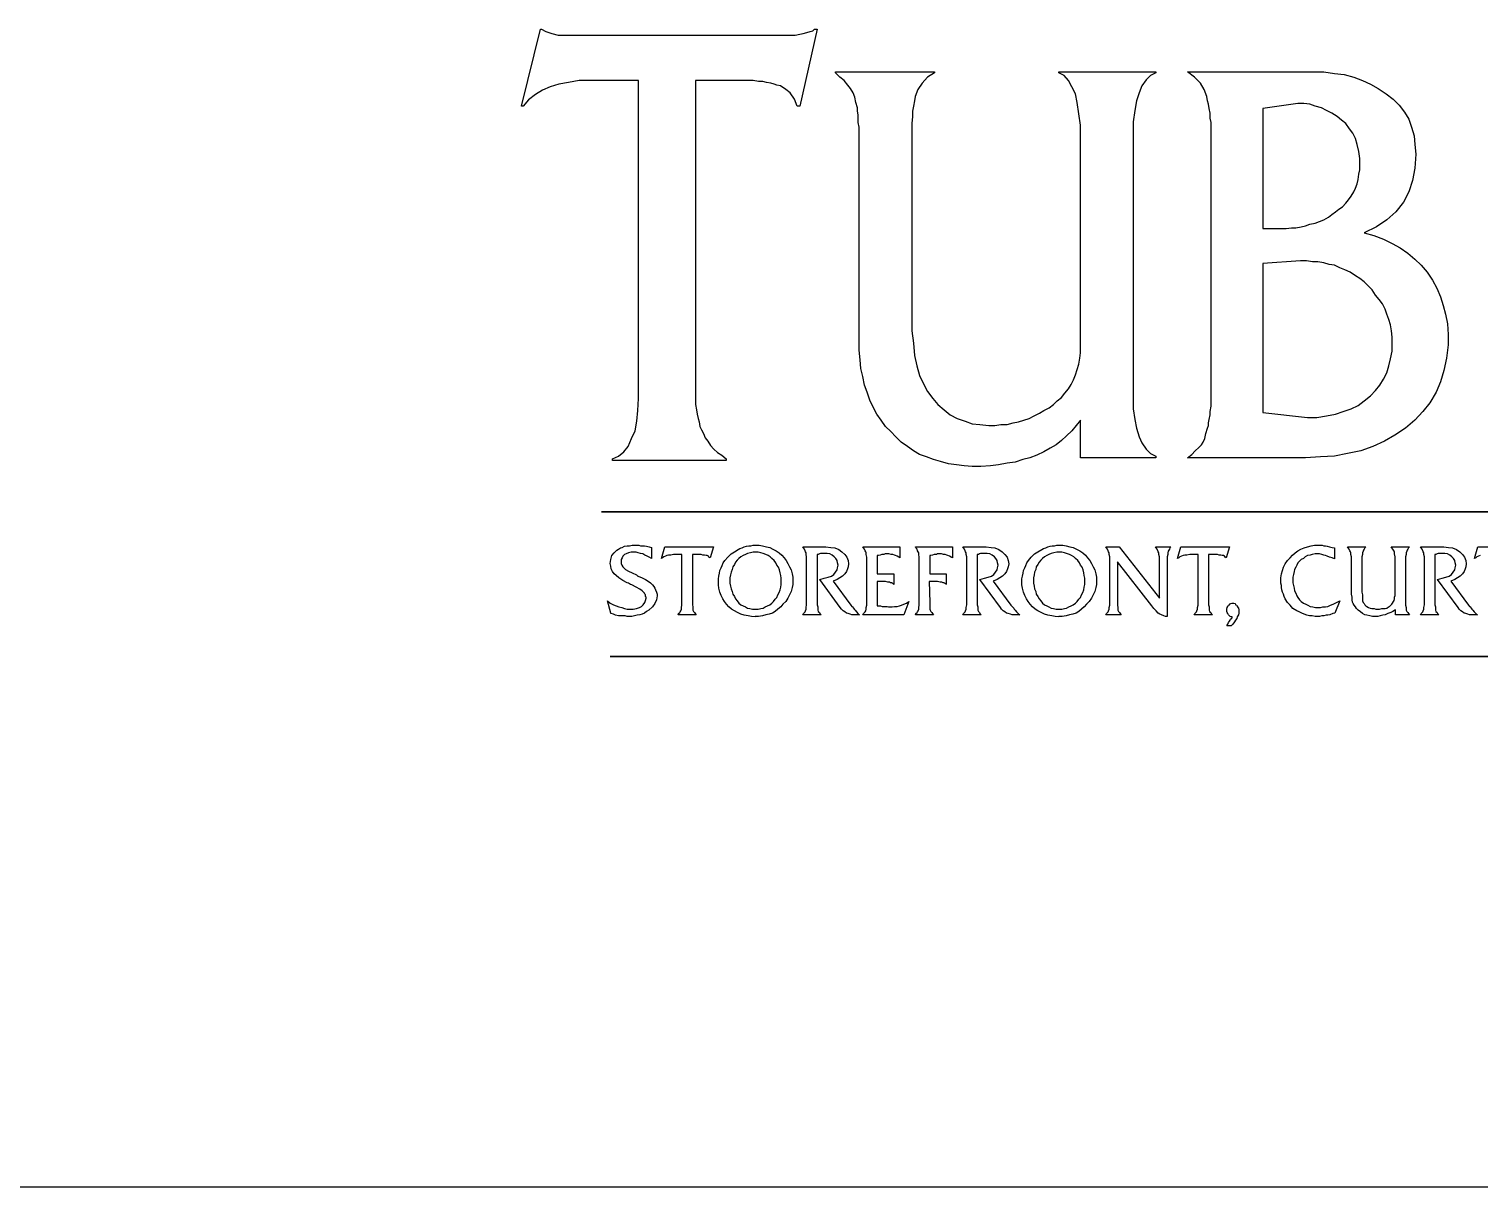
# Model space of a CAD drawing. Header units: inches. Extents: x -1.3 to 32.6, y -0.2 to 43.7.
# Drawn here: x 23.528 to 27.26, y -0.158 to 2.822 of the extents above; entities that cross this region are included whole.
import ezdxf

# ---------------------------------------------------------------- set-up
doc = ezdxf.new("R2010")
doc.units = ezdxf.units.IN
doc.header["$MEASUREMENT"] = 0
doc.layers.add('R-ANNO-TEXT', color=6, linetype='Continuous')
doc.layers.add('R-SWTS-OTLN', color=2, linetype='Continuous')

msp = doc.modelspace()

# ---------------------------------------------------------------- linework, layer by layer
at = {"layer": 'R-ANNO-TEXT'}
for points in [[(25.09686, 1.87185), (25.09686, 2.68956), (24.97296, 2.68956), (24.94368, 2.68956), (24.91665, 2.68505), (24.89187, 2.68055), (24.86934, 2.67379), (24.84907, 2.66478), (24.83105, 2.65352), (24.81303, 2.64), (24.79951, 2.62423), (24.795, 2.62423), (24.84456, 2.82246), (24.84682, 2.82246), (24.85808, 2.81571), (24.87385, 2.8112), (24.88962, 2.80669), (24.91214, 2.80669), (25.4753, 2.80669), (25.48882, 2.80669), (25.50008, 2.80669), (25.51134, 2.80895), (25.52036, 2.8112), (25.52937, 2.81345), (25.53838, 2.81571), (25.54513, 2.81796), (25.54964, 2.82246), (25.5564, 2.82246), (25.51134, 2.62423), (25.50459, 2.62423), (25.49783, 2.64225), (25.48657, 2.65802), (25.4753, 2.66703), (25.46179, 2.67604), (25.45278, 2.67829), (25.44602, 2.68055), (25.43701, 2.6828), (25.42574, 2.68505), (25.41673, 2.6873), (25.40547, 2.6873), (25.39195, 2.68956), (25.38069, 2.68956), (25.24328, 2.68956), (25.24328, 1.88086), (25.24328, 1.86734), (25.24328, 1.85608), (25.24553, 1.84256), (25.24779, 1.8313), (25.25004, 1.82004), (25.25229, 1.81103), (25.25454, 1.79976), (25.25905, 1.79075), (25.26355, 1.78174), (25.26806, 1.77048), (25.27482, 1.76147), (25.28158, 1.75021), (25.29059, 1.74119), (25.2996, 1.73218), (25.31086, 1.72543), (25.32212, 1.71642), (25.32212, 1.71191), (25.02928, 1.71191), (25.02928, 1.71642), (25.04505, 1.72317), (25.05856, 1.73444), (25.06983, 1.74795), (25.07884, 1.76823), (25.08785, 1.7885), (25.09235, 1.81328), (25.09461, 1.84031), (25.09686, 1.87185), (25.09686, 1.87185)], [(25.09686, 1.87185), (25.09686, 2.68956), (24.97296, 2.68956), (24.97296, 2.68956), (24.94368, 2.68956), (24.91665, 2.68505), (24.89187, 2.68055), (24.86934, 2.67379), (24.84907, 2.66478), (24.83105, 2.65352), (24.81303, 2.64), (24.79951, 2.62423), (24.795, 2.62423), (24.84456, 2.82246), (24.84682, 2.82246), (24.84682, 2.82246), (24.85808, 2.81571), (24.87385, 2.8112), (24.88962, 2.80669), (24.91214, 2.80669), (25.4753, 2.80669), (25.4753, 2.80669), (25.48882, 2.80669), (25.50008, 2.80669), (25.51134, 2.80895), (25.52036, 2.8112), (25.52937, 2.81345), (25.53838, 2.81571), (25.54513, 2.81796), (25.54964, 2.82246), (25.5564, 2.82246), (25.51134, 2.62423), (25.50459, 2.62423), (25.50459, 2.62423), (25.49783, 2.64225), (25.48657, 2.65802), (25.4753, 2.66703), (25.46179, 2.67604), (25.46179, 2.67604), (25.45278, 2.67829), (25.44602, 2.68055), (25.43701, 2.6828), (25.42574, 2.68505), (25.41673, 2.6873), (25.40547, 2.6873), (25.39195, 2.68956), (25.38069, 2.68956), (25.24328, 2.68956), (25.24328, 1.88086), (25.24328, 1.88086), (25.24328, 1.86734), (25.24328, 1.85608), (25.24553, 1.84256), (25.24779, 1.8313), (25.25004, 1.82004), (25.25229, 1.81103), (25.25454, 1.79976), (25.25905, 1.79075), (25.25905, 1.79075), (25.26355, 1.78174), (25.26806, 1.77048), (25.27482, 1.76147), (25.28158, 1.75021), (25.29059, 1.74119), (25.2996, 1.73218), (25.31086, 1.72543), (25.32212, 1.71642), (25.32212, 1.71191), (25.02928, 1.71191), (25.02928, 1.71642), (25.02928, 1.71642), (25.04505, 1.72317), (25.05856, 1.73444), (25.06983, 1.74795), (25.07884, 1.76823), (25.08785, 1.7885), (25.09235, 1.81328), (25.09461, 1.84031), (25.09686, 1.87185)], [(25.66452, 2.02052), (25.66452, 2.52962), (25.66452, 2.54314), (25.66452, 2.55665), (25.66452, 2.57017), (25.66227, 2.58143), (25.66227, 2.59269), (25.66227, 2.6017), (25.66002, 2.61071), (25.66002, 2.61973), (25.65551, 2.63324), (25.65326, 2.64676), (25.64876, 2.65802), (25.642, 2.66928), (25.63524, 2.67829), (25.62623, 2.68956), (25.61497, 2.69857), (25.6037, 2.70983), (25.6037, 2.71208), (25.85825, 2.71208), (25.85825, 2.70983), (25.84023, 2.69857), (25.82672, 2.6828), (25.81545, 2.66703), (25.80869, 2.64901), (25.80644, 2.63775), (25.80419, 2.62423), (25.80194, 2.61071), (25.80194, 2.5972), (25.79968, 2.57918), (25.79968, 2.56116), (25.79968, 2.54314), (25.79968, 2.52286), (25.79968, 2.07909), (25.79968, 2.0453), (25.80419, 2.01376), (25.80644, 1.98223), (25.8132, 1.9552), (25.81996, 1.93042), (25.83122, 1.90789), (25.84023, 1.88987), (25.85375, 1.87185), (25.86726, 1.85608), (25.88303, 1.84256), (25.8988, 1.82905), (25.91682, 1.82004), (25.93709, 1.81328), (25.95512, 1.80652), (25.97539, 1.80427), (25.99792, 1.80202), (26.01368, 1.80202), (26.02945, 1.80427), (26.04522, 1.80427), (26.06099, 1.80877), (26.07451, 1.81103), (26.08802, 1.81553), (26.10154, 1.82004), (26.11505, 1.8268), (26.12857, 1.83355), (26.13983, 1.84031), (26.15335, 1.84707), (26.16461, 1.85608), (26.17362, 1.86509), (26.18489, 1.8741), (26.1939, 1.88536), (26.20291, 1.89663), (26.20966, 1.90789), (26.21642, 1.91915), (26.22093, 1.93267), (26.22543, 1.94619), (26.22994, 1.9597), (26.23219, 1.97547), (26.23444, 1.98899), (26.23444, 2.00475), (26.23444, 2.53863), (26.23444, 2.57467), (26.22994, 2.60396), (26.22543, 2.63324), (26.22093, 2.65577), (26.21192, 2.67379), (26.20291, 2.68956), (26.19164, 2.70307), (26.17813, 2.70983), (26.17813, 2.71208), (26.42817, 2.71208), (26.42817, 2.70983), (26.41465, 2.70307), (26.40339, 2.69181), (26.39213, 2.67604), (26.38537, 2.65802), (26.37861, 2.63775), (26.37411, 2.61297), (26.3696, 2.58368), (26.3696, 2.55215), (26.3696, 1.87635), (26.3696, 1.84482), (26.37411, 1.81778), (26.37861, 1.79526), (26.38537, 1.77273), (26.39213, 1.75696), (26.40339, 1.74119), (26.41465, 1.72993), (26.42817, 1.72317), (26.42817, 1.71867), (26.23444, 1.71867), (26.23444, 1.81553), (26.22318, 1.80202), (26.21192, 1.7885), (26.1984, 1.77498), (26.18489, 1.76372), (26.17137, 1.75246), (26.1556, 1.74345), (26.13983, 1.73444), (26.12181, 1.72543), (26.10379, 1.71867), (26.08577, 1.71416), (26.0655, 1.7074), (26.04522, 1.70515), (26.02269, 1.70065), (26.00242, 1.69839), (25.97764, 1.69614), (25.95512, 1.69614), (25.93484, 1.69839), (25.91457, 1.70065), (25.89429, 1.7029), (25.87402, 1.70966), (25.856, 1.71416), (25.83798, 1.72092), (25.81996, 1.72768), (25.80419, 1.73669), (25.78842, 1.74795), (25.77265, 1.75922), (25.75914, 1.77273), (25.74562, 1.78625), (25.7321, 1.79976), (25.72084, 1.81553), (25.70958, 1.8313), (25.70057, 1.84932), (25.69156, 1.86734), (25.6848, 1.88762), (25.67804, 1.90564), (25.67354, 1.92816), (25.66903, 1.94844), (25.66678, 1.97096), (25.66452, 1.99574), (25.66452, 2.02052), (25.66452, 2.02052)], [(25.66452, 2.02052), (25.66452, 2.52962), (25.66452, 2.52962), (25.66452, 2.54314), (25.66452, 2.55665), (25.66452, 2.57017), (25.66227, 2.58143), (25.66227, 2.59269), (25.66227, 2.6017), (25.66002, 2.61071), (25.66002, 2.61973), (25.66002, 2.61973), (25.65551, 2.63324), (25.65326, 2.64676), (25.64876, 2.65802), (25.642, 2.66928), (25.642, 2.66928), (25.63524, 2.67829), (25.62623, 2.68956), (25.61497, 2.69857), (25.6037, 2.70983), (25.6037, 2.71208), (25.85825, 2.71208), (25.85825, 2.70983), (25.85825, 2.70983), (25.84023, 2.69857), (25.82672, 2.6828), (25.81545, 2.66703), (25.80869, 2.64901), (25.80869, 2.64901), (25.80644, 2.63775), (25.80419, 2.62423), (25.80194, 2.61071), (25.80194, 2.5972), (25.79968, 2.57918), (25.79968, 2.56116), (25.79968, 2.54314), (25.79968, 2.52286), (25.79968, 2.07909), (25.79968, 2.07909), (25.79968, 2.0453), (25.80419, 2.01376), (25.80644, 1.98223), (25.8132, 1.9552), (25.81996, 1.93042), (25.83122, 1.90789), (25.84023, 1.88987), (25.85375, 1.87185), (25.85375, 1.87185), (25.86726, 1.85608), (25.88303, 1.84256), (25.8988, 1.82905), (25.91682, 1.82004), (25.93709, 1.81328), (25.95512, 1.80652), (25.97539, 1.80427), (25.99792, 1.80202), (25.99792, 1.80202), (26.01368, 1.80202), (26.02945, 1.80427), (26.04522, 1.80427), (26.06099, 1.80877), (26.07451, 1.81103), (26.08802, 1.81553), (26.10154, 1.82004), (26.11505, 1.8268), (26.11505, 1.8268), (26.12857, 1.83355), (26.13983, 1.84031), (26.15335, 1.84707), (26.16461, 1.85608), (26.17362, 1.86509), (26.18489, 1.8741), (26.1939, 1.88536), (26.20291, 1.89663), (26.20291, 1.89663), (26.20966, 1.90789), (26.21642, 1.91915), (26.22093, 1.93267), (26.22543, 1.94619), (26.22994, 1.9597), (26.23219, 1.97547), (26.23444, 1.98899), (26.23444, 2.00475), (26.23444, 2.53863), (26.23444, 2.53863), (26.23444, 2.57467), (26.22994, 2.60396), (26.22543, 2.63324), (26.22093, 2.65577), (26.21192, 2.67379), (26.20291, 2.68956), (26.19164, 2.70307), (26.17813, 2.70983), (26.17813, 2.71208), (26.42817, 2.71208), (26.42817, 2.70983), (26.42817, 2.70983), (26.41465, 2.70307), (26.40339, 2.69181), (26.39213, 2.67604), (26.38537, 2.65802), (26.37861, 2.63775), (26.37411, 2.61297), (26.3696, 2.58368), (26.3696, 2.55215), (26.3696, 1.87635), (26.3696, 1.87635), (26.3696, 1.84482), (26.37411, 1.81778), (26.37861, 1.79526), (26.38537, 1.77273), (26.39213, 1.75696), (26.40339, 1.74119), (26.41465, 1.72993), (26.42817, 1.72317), (26.42817, 1.71867), (26.23444, 1.71867), (26.23444, 1.81553), (26.23444, 1.81553), (26.22318, 1.80202), (26.21192, 1.7885), (26.1984, 1.77498), (26.18489, 1.76372), (26.17137, 1.75246), (26.1556, 1.74345), (26.13983, 1.73444), (26.12181, 1.72543), (26.12181, 1.72543), (26.10379, 1.71867), (26.08577, 1.71416), (26.0655, 1.7074), (26.04522, 1.70515), (26.02269, 1.70065), (26.00242, 1.69839), (25.97764, 1.69614), (25.95512, 1.69614), (25.95512, 1.69614), (25.93484, 1.69839), (25.91457, 1.70065), (25.89429, 1.7029), (25.87402, 1.70966), (25.856, 1.71416), (25.83798, 1.72092), (25.81996, 1.72768), (25.80419, 1.73669), (25.80419, 1.73669), (25.78842, 1.74795), (25.77265, 1.75922), (25.75914, 1.77273), (25.74562, 1.78625), (25.7321, 1.79976), (25.72084, 1.81553), (25.70958, 1.8313), (25.70057, 1.84932), (25.70057, 1.84932), (25.69156, 1.86734), (25.6848, 1.88762), (25.67804, 1.90564), (25.67354, 1.92816), (25.66903, 1.94844), (25.66678, 1.97096), (25.66452, 1.99574), (25.66452, 2.02052)], [(26.57009, 1.87635), (26.57009, 2.55665), (26.57009, 2.57017), (26.57009, 2.58143), (26.56783, 2.59269), (26.56783, 2.60621), (26.56558, 2.61747), (26.56333, 2.62874), (26.56108, 2.63775), (26.55882, 2.64901), (26.55207, 2.66703), (26.54306, 2.6828), (26.52729, 2.69857), (26.50927, 2.71208), (26.83365, 2.71208), (26.86068, 2.71208), (26.88771, 2.70758), (26.91249, 2.70533), (26.93727, 2.69857), (26.95979, 2.68956), (26.98007, 2.68055), (27.00034, 2.66928), (27.02062, 2.65577), (27.03864, 2.64225), (27.05441, 2.62648), (27.06792, 2.60846), (27.07918, 2.59044), (27.08594, 2.57017), (27.0927, 2.54764), (27.09495, 2.52511), (27.09721, 2.50034), (27.09495, 2.46429), (27.0882, 2.43276), (27.07918, 2.40347), (27.06567, 2.37644), (27.04539, 2.35166), (27.02287, 2.33139), (26.99584, 2.31337), (26.9643, 2.2976), (26.98908, 2.29084), (27.01386, 2.28183), (27.03638, 2.27057), (27.05666, 2.2593), (27.07693, 2.24579), (27.09495, 2.23002), (27.11072, 2.21425), (27.12649, 2.19623), (27.14001, 2.17595), (27.15127, 2.15568), (27.16028, 2.13315), (27.16704, 2.11063), (27.1738, 2.0881), (27.1783, 2.06332), (27.18055, 2.03629), (27.18055, 2.00926), (27.17605, 1.97547), (27.16929, 1.94393), (27.16028, 1.91465), (27.14902, 1.88762), (27.13325, 1.86058), (27.11523, 1.83806), (27.09495, 1.81553), (27.07017, 1.79526), (27.04314, 1.77724), (27.01611, 1.76147), (26.98683, 1.74795), (26.95529, 1.73669), (26.9215, 1.72993), (26.88771, 1.72317), (26.85167, 1.72092), (26.81337, 1.71867), (26.50927, 1.71867), (26.52053, 1.72768), (26.52954, 1.73669), (26.53855, 1.7457), (26.54531, 1.75246), (26.54981, 1.75922), (26.55432, 1.76823), (26.55657, 1.78174), (26.56108, 1.79526), (26.56333, 1.80202), (26.56333, 1.80877), (26.56558, 1.81778), (26.56783, 1.82905), (26.56783, 1.83806), (26.57009, 1.85157), (26.57009, 1.86284), (26.57009, 1.87635), (26.57009, 1.87635)], [(26.57009, 1.87635), (26.57009, 2.55665), (26.57009, 2.55665), (26.57009, 2.57017), (26.57009, 2.58143), (26.56783, 2.59269), (26.56783, 2.60621), (26.56558, 2.61747), (26.56333, 2.62874), (26.56108, 2.63775), (26.55882, 2.64901), (26.55882, 2.64901), (26.55207, 2.66703), (26.54306, 2.6828), (26.52729, 2.69857), (26.50927, 2.71208), (26.83365, 2.71208), (26.83365, 2.71208), (26.86068, 2.71208), (26.88771, 2.70758), (26.91249, 2.70533), (26.93727, 2.69857), (26.95979, 2.68956), (26.98007, 2.68055), (27.00034, 2.66928), (27.02062, 2.65577), (27.02062, 2.65577), (27.03864, 2.64225), (27.05441, 2.62648), (27.06792, 2.60846), (27.07918, 2.59044), (27.08594, 2.57017), (27.0927, 2.54764), (27.09495, 2.52511), (27.09721, 2.50034), (27.09721, 2.50034), (27.09495, 2.46429), (27.0882, 2.43276), (27.07918, 2.40347), (27.06567, 2.37644), (27.04539, 2.35166), (27.02287, 2.33139), (26.99584, 2.31337), (26.9643, 2.2976), (26.9643, 2.2976), (26.98908, 2.29084), (27.01386, 2.28183), (27.03638, 2.27057), (27.05666, 2.2593), (27.07693, 2.24579), (27.09495, 2.23002), (27.11072, 2.21425), (27.12649, 2.19623), (27.12649, 2.19623), (27.14001, 2.17595), (27.15127, 2.15568), (27.16028, 2.13315), (27.16704, 2.11063), (27.1738, 2.0881), (27.1783, 2.06332), (27.18055, 2.03629), (27.18055, 2.00926), (27.18055, 2.00926), (27.17605, 1.97547), (27.16929, 1.94393), (27.16028, 1.91465), (27.14902, 1.88762), (27.13325, 1.86058), (27.11523, 1.83806), (27.09495, 1.81553), (27.07017, 1.79526), (27.07017, 1.79526), (27.04314, 1.77724), (27.01611, 1.76147), (26.98683, 1.74795), (26.95529, 1.73669), (26.9215, 1.72993), (26.88771, 1.72317), (26.85167, 1.72092), (26.81337, 1.71867), (26.50927, 1.71867), (26.50927, 1.71867), (26.52053, 1.72768), (26.52954, 1.73669), (26.53855, 1.7457), (26.54531, 1.75246), (26.54531, 1.75246), (26.54981, 1.75922), (26.55432, 1.76823), (26.55657, 1.78174), (26.56108, 1.79526), (26.56108, 1.79526), (26.56333, 1.80202), (26.56333, 1.80877), (26.56558, 1.81778), (26.56783, 1.82905), (26.56783, 1.83806), (26.57009, 1.85157), (26.57009, 1.86284), (26.57009, 1.87635)], [(26.70299, 2.30886), (26.75255, 2.30886), (26.76381, 2.30886), (26.77733, 2.31111), (26.78859, 2.31111), (26.80211, 2.31337), (26.81337, 2.31562), (26.82464, 2.32012), (26.83815, 2.32238), (26.84941, 2.32688), (26.86068, 2.33139), (26.87194, 2.33814), (26.88095, 2.3449), (26.88996, 2.35166), (26.89897, 2.35842), (26.90798, 2.36518), (26.91699, 2.37419), (26.92375, 2.3832), (26.93051, 2.39221), (26.93727, 2.40347), (26.94177, 2.41248), (26.94628, 2.42375), (26.94853, 2.43501), (26.95078, 2.44852), (26.95304, 2.45979), (26.95304, 2.47105), (26.95304, 2.48907), (26.95078, 2.50709), (26.94628, 2.52511), (26.94177, 2.54088), (26.93502, 2.5544), (26.926, 2.56566), (26.91699, 2.57918), (26.90573, 2.58819), (26.89447, 2.5972), (26.88095, 2.60621), (26.86744, 2.61297), (26.85392, 2.61973), (26.83815, 2.62423), (26.82464, 2.62874), (26.80887, 2.63099), (26.7931, 2.63099), (26.70299, 2.61747), (26.70299, 2.30886), (26.70299, 2.30886)], [(26.70299, 2.30886), (26.75255, 2.30886), (26.75255, 2.30886), (26.76381, 2.30886), (26.77733, 2.31111), (26.78859, 2.31111), (26.80211, 2.31337), (26.81337, 2.31562), (26.82464, 2.32012), (26.83815, 2.32238), (26.84941, 2.32688), (26.84941, 2.32688), (26.86068, 2.33139), (26.87194, 2.33814), (26.88095, 2.3449), (26.88996, 2.35166), (26.89897, 2.35842), (26.90798, 2.36518), (26.91699, 2.37419), (26.92375, 2.3832), (26.92375, 2.3832), (26.93051, 2.39221), (26.93727, 2.40347), (26.94177, 2.41248), (26.94628, 2.42375), (26.94853, 2.43501), (26.95078, 2.44852), (26.95304, 2.45979), (26.95304, 2.47105), (26.95304, 2.47105), (26.95304, 2.48907), (26.95078, 2.50709), (26.94628, 2.52511), (26.94177, 2.54088), (26.93502, 2.5544), (26.926, 2.56566), (26.91699, 2.57918), (26.90573, 2.58819), (26.90573, 2.58819), (26.89447, 2.5972), (26.88095, 2.60621), (26.86744, 2.61297), (26.85392, 2.61973), (26.83815, 2.62423), (26.82464, 2.62874), (26.80887, 2.63099), (26.7931, 2.63099), (26.70299, 2.61747), (26.70299, 2.30886)], [(26.70299, 1.83581), (26.81788, 1.82229), (26.84266, 1.82229), (26.86744, 1.8268), (26.88996, 1.8313), (26.91024, 1.83806), (26.93051, 1.84482), (26.94853, 1.85383), (26.9643, 1.86509), (26.98007, 1.87861), (26.99358, 1.89212), (27.00485, 1.90564), (27.01386, 1.92141), (27.02287, 1.93717), (27.02737, 1.9552), (27.03188, 1.97322), (27.03638, 1.99349), (27.03638, 2.01376), (27.03638, 2.02953), (27.03413, 2.0453), (27.03188, 2.06107), (27.02737, 2.07459), (27.02287, 2.0881), (27.01836, 2.10162), (27.01161, 2.11513), (27.00259, 2.1264), (26.99358, 2.13766), (26.98457, 2.15118), (26.97556, 2.16019), (26.9643, 2.17145), (26.95304, 2.18046), (26.94177, 2.18722), (26.92826, 2.19623), (26.91474, 2.20299), (26.90123, 2.20749), (26.88771, 2.21425), (26.87419, 2.2165), (26.86068, 2.22101), (26.84491, 2.22326), (26.83139, 2.22326), (26.81563, 2.22551), (26.79986, 2.22551), (26.70299, 2.21875), (26.70299, 1.83581), (26.70299, 1.83581)], [(26.70299, 1.83581), (26.81788, 1.82229), (26.81788, 1.82229), (26.84266, 1.82229), (26.86744, 1.8268), (26.88996, 1.8313), (26.91024, 1.83806), (26.93051, 1.84482), (26.94853, 1.85383), (26.9643, 1.86509), (26.98007, 1.87861), (26.98007, 1.87861), (26.99358, 1.89212), (27.00485, 1.90564), (27.01386, 1.92141), (27.02287, 1.93717), (27.02737, 1.9552), (27.03188, 1.97322), (27.03638, 1.99349), (27.03638, 2.01376), (27.03638, 2.01376), (27.03638, 2.02953), (27.03413, 2.0453), (27.03188, 2.06107), (27.02737, 2.07459), (27.02287, 2.0881), (27.01836, 2.10162), (27.01161, 2.11513), (27.00259, 2.1264), (27.00259, 2.1264), (26.99358, 2.13766), (26.98457, 2.15118), (26.97556, 2.16019), (26.9643, 2.17145), (26.95304, 2.18046), (26.94177, 2.18722), (26.92826, 2.19623), (26.91474, 2.20299), (26.91474, 2.20299), (26.90123, 2.20749), (26.88771, 2.21425), (26.87419, 2.2165), (26.86068, 2.22101), (26.84491, 2.22326), (26.83139, 2.22326), (26.81563, 2.22551), (26.79986, 2.22551), (26.70299, 2.21875), (26.70299, 1.83581)], [(30.23141, 1.57998), (30.23141, 1.57998), (25.00116, 1.57998), (25.00116, 1.57998), (30.23141, 1.57998), (30.23141, 1.57998), (30.23141, 1.57998)], [(25.02494, 1.31925), (25.01642, 1.35051), (25.02352, 1.34482), (25.03204, 1.34056), (25.03915, 1.33772), (25.04625, 1.33488), (25.05336, 1.33346), (25.06046, 1.33062), (25.06756, 1.32919), (25.07467, 1.32919), (25.08319, 1.32919), (25.09171, 1.33062), (25.09882, 1.33346), (25.1045, 1.3363), (25.10876, 1.34056), (25.11303, 1.34624), (25.11445, 1.35193), (25.11587, 1.35761), (25.11587, 1.35903), (25.11587, 1.36045), (25.11445, 1.36187), (25.11445, 1.36329), (25.11445, 1.36613), (25.11303, 1.36755), (25.1116, 1.3704), (25.11018, 1.37182), (25.10592, 1.37608), (25.10024, 1.38034), (25.09029, 1.38602), (25.07893, 1.39171), (25.07609, 1.39313), (25.07325, 1.39455), (25.0704, 1.39597), (25.06756, 1.39739), (25.0562, 1.40307), (25.04625, 1.41018), (25.03915, 1.41586), (25.03347, 1.42012), (25.0292, 1.4258), (25.02636, 1.43291), (25.02494, 1.44001), (25.02352, 1.44711), (25.02494, 1.45706), (25.02778, 1.467), (25.03347, 1.47411), (25.04057, 1.48121), (25.04483, 1.48405), (25.05051, 1.48689), (25.05478, 1.48832), (25.06046, 1.49116), (25.06756, 1.49258), (25.07325, 1.49258), (25.08035, 1.494), (25.08745, 1.494), (25.09171, 1.494), (25.0974, 1.494), (25.10166, 1.49258), (25.10592, 1.49258), (25.1116, 1.49258), (25.11729, 1.49116), (25.12439, 1.48974), (25.13007, 1.48832), (25.13007, 1.4599), (25.12439, 1.46274), (25.11871, 1.46558), (25.11303, 1.46843), (25.10734, 1.47127), (25.10166, 1.47269), (25.09598, 1.47411), (25.09029, 1.47553), (25.08461, 1.47553), (25.07751, 1.47553), (25.0704, 1.47411), (25.06472, 1.47127), (25.06046, 1.46985), (25.0562, 1.46558), (25.05478, 1.46132), (25.05193, 1.45706), (25.05193, 1.45138), (25.05193, 1.44711), (25.05336, 1.44285), (25.0562, 1.43859), (25.05904, 1.43575), (25.0633, 1.43149), (25.0704, 1.42722), (25.08035, 1.42296), (25.09171, 1.41728), (25.09171, 1.41728), (25.09314, 1.41586), (25.09456, 1.41444), (25.09598, 1.41444), (25.10592, 1.41018), (25.11445, 1.40591), (25.12155, 1.40165), (25.12723, 1.39739), (25.13007, 1.39455), (25.13292, 1.39171), (25.13576, 1.38744), (25.1386, 1.38318), (25.14002, 1.37892), (25.14286, 1.37324), (25.14428, 1.36755), (25.14428, 1.36329), (25.14286, 1.35335), (25.1386, 1.3434), (25.13292, 1.33488), (25.12297, 1.32635), (25.11729, 1.32351), (25.1116, 1.31925), (25.10592, 1.31641), (25.10024, 1.31499), (25.09314, 1.31357), (25.08603, 1.31215), (25.07893, 1.31073), (25.07182, 1.31073), (25.06756, 1.31073), (25.06188, 1.31215), (25.0562, 1.31215), (25.05051, 1.31215), (25.04483, 1.31215), (25.03773, 1.31357), (25.03204, 1.31641), (25.02494, 1.31783), (25.02494, 1.31925), (25.02494, 1.31925)], [(25.39717, 1.3093), (25.38722, 1.31073), (25.3787, 1.31215), (25.36875, 1.31357), (25.36023, 1.31641), (25.35171, 1.32067), (25.34318, 1.32493), (25.33608, 1.32919), (25.32897, 1.33488), (25.32329, 1.34198), (25.31761, 1.34908), (25.31335, 1.35619), (25.30908, 1.36471), (25.30624, 1.37324), (25.3034, 1.38318), (25.30198, 1.39171), (25.30198, 1.40023), (25.30198, 1.40733), (25.3034, 1.41444), (25.30482, 1.42154), (25.30624, 1.42865), (25.30908, 1.43575), (25.31193, 1.44143), (25.31477, 1.44854), (25.31903, 1.45422), (25.32613, 1.46274), (25.33466, 1.47127), (25.34318, 1.47695), (25.35313, 1.48263), (25.35739, 1.48547), (25.36307, 1.48689), (25.36875, 1.48974), (25.37444, 1.49116), (25.38012, 1.49258), (25.3858, 1.49258), (25.39149, 1.494), (25.39717, 1.494), (25.40711, 1.494), (25.41564, 1.49258), (25.42558, 1.48974), (25.43411, 1.48832), (25.44263, 1.48405), (25.45116, 1.47979), (25.45826, 1.47411), (25.46536, 1.46843), (25.47105, 1.46132), (25.47673, 1.45422), (25.48099, 1.44711), (25.48525, 1.43859), (25.48952, 1.43007), (25.49236, 1.42012), (25.49378, 1.4116), (25.49378, 1.40165), (25.49378, 1.39313), (25.49236, 1.3846), (25.48952, 1.37466), (25.48525, 1.36613), (25.48099, 1.35761), (25.47531, 1.34908), (25.46821, 1.34198), (25.46252, 1.33488), (25.45542, 1.32919), (25.44832, 1.32351), (25.44121, 1.31925), (25.43269, 1.31641), (25.42416, 1.31499), (25.41564, 1.31215), (25.40569, 1.31073), (25.39717, 1.31073), (25.39717, 1.3093), (25.39717, 1.3093)], [(26.17856, 1.3093), (26.16862, 1.31073), (26.1601, 1.31215), (26.15015, 1.31357), (26.14163, 1.31641), (26.1331, 1.32067), (26.12458, 1.32493), (26.11747, 1.32919), (26.11037, 1.33488), (26.10469, 1.34198), (26.099, 1.34908), (26.09474, 1.35619), (26.09048, 1.36471), (26.08764, 1.37324), (26.0848, 1.38318), (26.08338, 1.39171), (26.08338, 1.40023), (26.08338, 1.40733), (26.0848, 1.41444), (26.08622, 1.42154), (26.08764, 1.42865), (26.09048, 1.43575), (26.09332, 1.44143), (26.09616, 1.44854), (26.10042, 1.45422), (26.10753, 1.46274), (26.11605, 1.47127), (26.12458, 1.47695), (26.13452, 1.48263), (26.13878, 1.48547), (26.14447, 1.48689), (26.15015, 1.48974), (26.15583, 1.49116), (26.16152, 1.49258), (26.1672, 1.49258), (26.17288, 1.494), (26.17856, 1.494), (26.18851, 1.494), (26.19703, 1.49258), (26.20698, 1.48974), (26.2155, 1.48832), (26.22403, 1.48405), (26.23255, 1.47979), (26.23966, 1.47411), (26.24676, 1.46843), (26.25244, 1.46132), (26.25812, 1.45422), (26.26239, 1.44711), (26.26665, 1.43859), (26.27091, 1.43007), (26.27375, 1.42012), (26.27517, 1.4116), (26.27517, 1.40165), (26.27517, 1.39313), (26.27375, 1.3846), (26.27091, 1.37466), (26.26665, 1.36613), (26.26239, 1.35761), (26.2567, 1.34908), (26.2496, 1.34198), (26.24392, 1.33488), (26.23681, 1.32919), (26.22971, 1.32351), (26.22261, 1.31925), (26.21408, 1.31641), (26.20556, 1.31499), (26.19703, 1.31215), (26.18709, 1.31073), (26.17856, 1.31073), (26.17856, 1.3093), (26.17856, 1.3093)], [(26.90171, 1.35051), (26.88892, 1.31925), (26.88324, 1.31783), (26.87614, 1.31499), (26.87045, 1.31357), (26.86619, 1.31357), (26.86051, 1.31215), (26.85483, 1.31215), (26.84914, 1.31073), (26.84488, 1.31073), (26.83778, 1.31073), (26.83067, 1.31215), (26.82357, 1.31215), (26.81647, 1.31357), (26.80936, 1.31641), (26.80368, 1.31925), (26.79658, 1.32209), (26.79089, 1.32493), (26.78095, 1.33062), (26.77385, 1.33914), (26.76674, 1.34624), (26.76106, 1.35619), (26.75822, 1.36187), (26.7568, 1.36755), (26.75396, 1.37324), (26.75253, 1.37892), (26.75111, 1.3846), (26.75111, 1.39029), (26.74969, 1.39597), (26.74969, 1.40165), (26.74969, 1.41018), (26.75111, 1.42012), (26.75396, 1.42865), (26.7568, 1.43717), (26.76106, 1.44569), (26.76674, 1.45422), (26.77385, 1.46132), (26.77953, 1.46843), (26.78663, 1.47411), (26.79374, 1.47979), (26.80084, 1.48405), (26.80936, 1.48689), (26.81789, 1.48974), (26.82783, 1.49258), (26.83636, 1.494), (26.8463, 1.494), (26.85056, 1.494), (26.85625, 1.494), (26.86051, 1.49258), (26.86477, 1.49258), (26.86903, 1.49116), (26.87472, 1.48974), (26.88182, 1.48832), (26.8875, 1.48689), (26.8875, 1.45848), (26.88182, 1.46132), (26.87472, 1.46274), (26.86903, 1.46558), (26.86477, 1.467), (26.86051, 1.46843), (26.85483, 1.46985), (26.84914, 1.47127), (26.84488, 1.47127), (26.83778, 1.47127), (26.83067, 1.46985), (26.82499, 1.46843), (26.81789, 1.467), (26.81221, 1.46416), (26.80794, 1.4599), (26.80226, 1.45706), (26.798, 1.4528), (26.79374, 1.44854), (26.79089, 1.44285), (26.78805, 1.43717), (26.78521, 1.43149), (26.78379, 1.4258), (26.78237, 1.4187), (26.78095, 1.4116), (26.78095, 1.40449), (26.78095, 1.39739), (26.78237, 1.39029), (26.78379, 1.38318), (26.78521, 1.37608), (26.78805, 1.3704), (26.79089, 1.36329), (26.79374, 1.35903), (26.798, 1.35335), (26.80226, 1.34908), (26.80794, 1.34482), (26.81363, 1.34198), (26.81931, 1.33914), (26.82499, 1.3363), (26.8321, 1.33488), (26.8392, 1.33346), (26.8463, 1.33346), (26.85199, 1.33346), (26.85767, 1.33488), (26.86477, 1.33488), (26.87045, 1.3363), (26.87756, 1.33914), (26.88466, 1.34198), (26.89319, 1.34624), (26.90171, 1.35051), (26.90171, 1.35051)], [(25.23521, 1.34624), (25.23521, 1.34056), (25.23663, 1.33488), (25.23663, 1.32919), (25.23663, 1.32635), (25.23805, 1.32351), (25.24089, 1.32067), (25.24231, 1.31783), (25.24515, 1.31499), (25.19827, 1.31499), (25.19969, 1.31783), (25.20253, 1.32067), (25.20395, 1.32209), (25.20537, 1.32493), (25.20679, 1.32919), (25.20679, 1.33346), (25.20821, 1.33914), (25.20821, 1.34482), (25.20821, 1.46985), (25.19401, 1.46985), (25.1869, 1.46985), (25.1798, 1.46843), (25.17412, 1.46843), (25.16985, 1.467), (25.16559, 1.46558), (25.16133, 1.46416), (25.15849, 1.46132), (25.15565, 1.4599), (25.16417, 1.48974), (25.28919, 1.48974), (25.28067, 1.46132), (25.27783, 1.46274), (25.27641, 1.46558), (25.27357, 1.467), (25.27073, 1.467), (25.26646, 1.46843), (25.2622, 1.46843), (25.25794, 1.46985), (25.25368, 1.46985), (25.23521, 1.46985), (25.23521, 1.34624), (25.23521, 1.34624)], [(25.39859, 1.47553), (25.39149, 1.47553), (25.38438, 1.47411), (25.37728, 1.47269), (25.3716, 1.46985), (25.36591, 1.467), (25.36023, 1.46416), (25.35455, 1.4599), (25.35029, 1.45564), (25.34602, 1.44996), (25.34318, 1.44427), (25.33892, 1.43859), (25.3375, 1.43149), (25.33466, 1.42438), (25.33324, 1.41728), (25.33182, 1.41018), (25.33182, 1.40307), (25.33182, 1.39597), (25.33324, 1.38886), (25.33466, 1.38176), (25.3375, 1.37466), (25.33892, 1.36755), (25.34318, 1.36187), (25.34602, 1.35619), (25.35029, 1.35051), (25.35455, 1.34482), (25.36023, 1.34056), (25.36591, 1.33772), (25.3716, 1.33488), (25.37728, 1.33204), (25.38296, 1.33062), (25.39007, 1.32919), (25.39717, 1.32919), (25.40427, 1.32919), (25.41138, 1.33062), (25.41706, 1.33204), (25.42274, 1.33488), (25.42843, 1.33772), (25.43411, 1.34056), (25.43979, 1.34482), (25.44405, 1.34908), (25.44832, 1.35477), (25.45258, 1.35903), (25.45542, 1.36613), (25.45826, 1.37182), (25.4611, 1.37892), (25.46252, 1.38602), (25.46394, 1.39313), (25.46394, 1.40023), (25.46394, 1.40876), (25.46252, 1.41586), (25.4611, 1.42296), (25.45968, 1.43007), (25.45684, 1.43717), (25.45258, 1.44285), (25.44974, 1.44854), (25.44547, 1.45422), (25.43979, 1.4599), (25.43553, 1.46416), (25.42985, 1.467), (25.42416, 1.46985), (25.41706, 1.47269), (25.41138, 1.47411), (25.40427, 1.47553), (25.39859, 1.47553), (25.39859, 1.47553)], [(25.55629, 1.34624), (25.55629, 1.34056), (25.55771, 1.33488), (25.55771, 1.32919), (25.55771, 1.32635), (25.55913, 1.32351), (25.56197, 1.32067), (25.56339, 1.31783), (25.56623, 1.31499), (25.51935, 1.31499), (25.52077, 1.31783), (25.52361, 1.32067), (25.52503, 1.32209), (25.52645, 1.32493), (25.52788, 1.32919), (25.52788, 1.33346), (25.5293, 1.34056), (25.5293, 1.34624), (25.5293, 1.45848), (25.5293, 1.46416), (25.52788, 1.46985), (25.52788, 1.47411), (25.52645, 1.47695), (25.52503, 1.47979), (25.52361, 1.48405), (25.52077, 1.48689), (25.51935, 1.48974), (25.57902, 1.48974), (25.59181, 1.48832), (25.60175, 1.48689), (25.6117, 1.48263), (25.62022, 1.47695), (25.62733, 1.46985), (25.63301, 1.46274), (25.63585, 1.45422), (25.63727, 1.44569), (25.63585, 1.43859), (25.63443, 1.43291), (25.63159, 1.4258), (25.62733, 1.42012), (25.62164, 1.41444), (25.61454, 1.41018), (25.60744, 1.40591), (25.59749, 1.40165), (25.64295, 1.33914), (25.64579, 1.3363), (25.64722, 1.33488), (25.65006, 1.33204), (25.65148, 1.32919), (25.65432, 1.32635), (25.65716, 1.32209), (25.66142, 1.31783), (25.66569, 1.31499), (25.65148, 1.31499), (25.65006, 1.31499), (25.64579, 1.31499), (25.64153, 1.31641), (25.63585, 1.31783), (25.63159, 1.31925), (25.62733, 1.32209), (25.62306, 1.32493), (25.6188, 1.32919), (25.61596, 1.33346), (25.56339, 1.40591), (25.57476, 1.40876), (25.5847, 1.4116), (25.59323, 1.41444), (25.59891, 1.4187), (25.60317, 1.42438), (25.60744, 1.43007), (25.60886, 1.43575), (25.61028, 1.44285), (25.60886, 1.44854), (25.60744, 1.45422), (25.60459, 1.4599), (25.60033, 1.46416), (25.59465, 1.46843), (25.58897, 1.47127), (25.58186, 1.47269), (25.57476, 1.47269), (25.57334, 1.47269), (25.57192, 1.47269), (25.56908, 1.47269), (25.56766, 1.47269), (25.56481, 1.47269), (25.56197, 1.47127), (25.55913, 1.46985), (25.55629, 1.46985), (25.55629, 1.34624), (25.55629, 1.34624)], [(25.67421, 1.31499), (25.67563, 1.31783), (25.67847, 1.32067), (25.67989, 1.32209), (25.68131, 1.32493), (25.68273, 1.32919), (25.68273, 1.33346), (25.68415, 1.33914), (25.68415, 1.34482), (25.68415, 1.45706), (25.68415, 1.46274), (25.68273, 1.46985), (25.68273, 1.47411), (25.68131, 1.47695), (25.67989, 1.47979), (25.67847, 1.48405), (25.67563, 1.48689), (25.67421, 1.48974), (25.7694, 1.48974), (25.7694, 1.46132), (25.76656, 1.46274), (25.76229, 1.46558), (25.75803, 1.467), (25.75519, 1.46843), (25.75093, 1.46985), (25.74667, 1.46985), (25.74098, 1.47127), (25.73672, 1.47127), (25.73388, 1.47127), (25.73104, 1.47127), (25.7282, 1.46985), (25.72536, 1.46985), (25.72251, 1.46985), (25.71825, 1.46843), (25.71399, 1.467), (25.71115, 1.467), (25.71115, 1.42012), (25.75377, 1.42012), (25.75377, 1.39313), (25.75235, 1.39455), (25.74951, 1.39597), (25.74809, 1.39739), (25.74525, 1.39739), (25.7424, 1.39881), (25.73814, 1.39881), (25.73246, 1.40023), (25.72678, 1.40023), (25.71115, 1.40023), (25.71115, 1.33772), (25.71541, 1.33772), (25.71967, 1.33772), (25.72393, 1.3363), (25.7282, 1.3363), (25.73246, 1.3363), (25.73672, 1.3363), (25.73956, 1.33488), (25.7424, 1.33488), (25.74951, 1.33488), (25.75519, 1.3363), (25.76229, 1.3363), (25.76798, 1.33772), (25.77366, 1.33914), (25.77934, 1.34198), (25.78645, 1.34482), (25.79213, 1.34908), (25.77934, 1.31499), (25.67421, 1.31499), (25.67421, 1.31499)], [(25.84612, 1.34624), (25.84612, 1.34056), (25.84612, 1.33488), (25.84612, 1.32919), (25.84754, 1.32635), (25.84896, 1.32351), (25.8518, 1.32067), (25.85322, 1.31783), (25.85606, 1.31499), (25.80918, 1.31499), (25.8106, 1.31783), (25.81344, 1.32067), (25.81486, 1.32209), (25.81628, 1.32493), (25.8177, 1.32919), (25.8177, 1.33346), (25.81912, 1.33914), (25.81912, 1.34482), (25.81912, 1.45706), (25.81912, 1.46274), (25.8177, 1.46985), (25.8177, 1.47411), (25.81628, 1.47695), (25.81486, 1.47979), (25.81344, 1.48405), (25.8106, 1.48689), (25.80918, 1.48974), (25.90437, 1.48974), (25.90437, 1.46132), (25.90152, 1.46274), (25.89726, 1.46558), (25.893, 1.467), (25.89016, 1.46843), (25.8859, 1.46985), (25.88163, 1.46985), (25.87595, 1.47127), (25.87169, 1.47127), (25.86885, 1.47127), (25.86601, 1.47127), (25.86316, 1.46985), (25.86032, 1.46985), (25.85748, 1.46985), (25.85322, 1.46843), (25.84896, 1.467), (25.84612, 1.467), (25.84612, 1.42012), (25.88874, 1.42012), (25.88874, 1.39313), (25.88732, 1.39455), (25.88448, 1.39597), (25.88306, 1.39739), (25.88021, 1.39739), (25.87737, 1.39881), (25.87311, 1.39881), (25.86601, 1.40023), (25.86032, 1.40023), (25.8447, 1.40023), (25.84612, 1.34624), (25.84612, 1.34624)], [(25.9683, 1.34624), (25.9683, 1.34056), (25.96972, 1.33488), (25.96972, 1.32919), (25.96972, 1.32635), (25.97114, 1.32351), (25.97398, 1.32067), (25.9754, 1.31783), (25.97824, 1.31499), (25.93136, 1.31499), (25.93278, 1.31783), (25.93562, 1.32067), (25.93704, 1.32209), (25.93846, 1.32493), (25.93988, 1.32919), (25.93988, 1.33346), (25.9413, 1.34056), (25.9413, 1.34624), (25.9413, 1.45848), (25.9413, 1.46416), (25.93988, 1.46985), (25.93988, 1.47411), (25.93846, 1.47695), (25.93704, 1.47979), (25.93562, 1.48405), (25.93278, 1.48689), (25.93136, 1.48974), (25.99103, 1.48974), (26.00382, 1.48832), (26.01376, 1.48689), (26.02371, 1.48263), (26.03223, 1.47695), (26.03933, 1.46985), (26.04502, 1.46274), (26.04786, 1.45422), (26.04928, 1.44569), (26.04786, 1.43859), (26.04644, 1.43291), (26.0436, 1.4258), (26.03933, 1.42012), (26.03365, 1.41444), (26.02655, 1.41018), (26.01944, 1.40591), (26.0095, 1.40165), (26.05496, 1.33914), (26.0578, 1.3363), (26.05922, 1.33488), (26.06207, 1.33204), (26.06349, 1.32919), (26.06633, 1.32635), (26.06917, 1.32209), (26.07343, 1.31783), (26.07769, 1.31499), (26.06349, 1.31499), (26.06207, 1.31499), (26.0578, 1.31499), (26.05354, 1.31641), (26.04786, 1.31783), (26.0436, 1.31925), (26.03933, 1.32209), (26.03507, 1.32493), (26.03081, 1.32919), (26.02797, 1.33346), (25.9754, 1.40591), (25.98677, 1.40876), (25.99671, 1.4116), (26.00524, 1.41444), (26.01092, 1.4187), (26.01518, 1.42438), (26.01944, 1.43007), (26.02086, 1.43575), (26.02229, 1.44285), (26.02086, 1.44854), (26.01944, 1.45422), (26.0166, 1.4599), (26.01234, 1.46416), (26.00666, 1.46843), (26.00097, 1.47127), (25.99387, 1.47269), (25.98677, 1.47269), (25.98535, 1.47269), (25.98393, 1.47269), (25.98108, 1.47269), (25.97966, 1.47269), (25.97682, 1.47269), (25.97398, 1.47127), (25.97114, 1.46985), (25.9683, 1.46985), (25.9683, 1.34624), (25.9683, 1.34624)], [(26.17999, 1.47553), (26.17288, 1.47553), (26.16578, 1.47411), (26.15867, 1.47269), (26.15299, 1.46985), (26.14731, 1.467), (26.14163, 1.46416), (26.13594, 1.4599), (26.13168, 1.45564), (26.12742, 1.44996), (26.12458, 1.44427), (26.12032, 1.43859), (26.11889, 1.43149), (26.11605, 1.42438), (26.11463, 1.41728), (26.11321, 1.41018), (26.11321, 1.40307), (26.11321, 1.39597), (26.11463, 1.38886), (26.11605, 1.38176), (26.11889, 1.37466), (26.12032, 1.36755), (26.12458, 1.36187), (26.12742, 1.35619), (26.13168, 1.35051), (26.13594, 1.34482), (26.14163, 1.34056), (26.14731, 1.33772), (26.15299, 1.33488), (26.15867, 1.33204), (26.16436, 1.33062), (26.17146, 1.32919), (26.17856, 1.32919), (26.18567, 1.32919), (26.19277, 1.33062), (26.19845, 1.33204), (26.20414, 1.33488), (26.20982, 1.33772), (26.2155, 1.34056), (26.22119, 1.34482), (26.22545, 1.34908), (26.22971, 1.35477), (26.23397, 1.35903), (26.23681, 1.36613), (26.23966, 1.37182), (26.2425, 1.37892), (26.24392, 1.38602), (26.24534, 1.39313), (26.24534, 1.40023), (26.24534, 1.40876), (26.24392, 1.41586), (26.2425, 1.42296), (26.24108, 1.43007), (26.23823, 1.43717), (26.23397, 1.44285), (26.23113, 1.44854), (26.22687, 1.45422), (26.22119, 1.4599), (26.21692, 1.46416), (26.21124, 1.467), (26.20556, 1.46985), (26.19845, 1.47269), (26.19277, 1.47411), (26.18567, 1.47553), (26.17999, 1.47553), (26.17999, 1.47553)], [(26.46697, 1.48974), (26.46413, 1.48689), (26.46271, 1.48405), (26.46129, 1.48121), (26.45987, 1.47837), (26.45845, 1.47411), (26.45845, 1.46985), (26.45703, 1.46416), (26.45703, 1.45848), (26.45703, 1.31073), (26.45276, 1.31073), (26.4485, 1.31215), (26.44282, 1.31499), (26.43856, 1.31641), (26.43429, 1.31925), (26.42861, 1.32493), (26.42293, 1.33062), (26.41725, 1.33772), (26.32916, 1.45138), (26.32916, 1.34482), (26.32916, 1.33914), (26.33058, 1.33346), (26.33058, 1.32919), (26.33058, 1.32635), (26.332, 1.32351), (26.33484, 1.32067), (26.33626, 1.31783), (26.33911, 1.31499), (26.29933, 1.31499), (26.30075, 1.31783), (26.30359, 1.32067), (26.30501, 1.32209), (26.30643, 1.32493), (26.30785, 1.32919), (26.30785, 1.33346), (26.30927, 1.33914), (26.30927, 1.34482), (26.30927, 1.45848), (26.30927, 1.46416), (26.30785, 1.46985), (26.30785, 1.47411), (26.30643, 1.47695), (26.30501, 1.47979), (26.30359, 1.48405), (26.30075, 1.48689), (26.29933, 1.48974), (26.33342, 1.48974), (26.43714, 1.35761), (26.43714, 1.45848), (26.43714, 1.46416), (26.43571, 1.46985), (26.43571, 1.47411), (26.43429, 1.47695), (26.43287, 1.47979), (26.43145, 1.48405), (26.42861, 1.48689), (26.42719, 1.48974), (26.46697, 1.48974), (26.46697, 1.48974)], [(26.56358, 1.34624), (26.56358, 1.34056), (26.565, 1.33488), (26.565, 1.32919), (26.565, 1.32635), (26.56642, 1.32351), (26.56926, 1.32067), (26.57068, 1.31783), (26.57352, 1.31499), (26.52664, 1.31499), (26.52806, 1.31783), (26.5309, 1.32067), (26.53232, 1.32209), (26.53374, 1.32493), (26.53516, 1.32919), (26.53516, 1.33346), (26.53659, 1.33914), (26.53659, 1.34482), (26.53659, 1.46985), (26.52238, 1.46985), (26.51527, 1.46985), (26.50817, 1.46843), (26.50249, 1.46843), (26.49823, 1.467), (26.49396, 1.46558), (26.4897, 1.46416), (26.48686, 1.46132), (26.48402, 1.4599), (26.49254, 1.48974), (26.61757, 1.48974), (26.60904, 1.46132), (26.6062, 1.46274), (26.60478, 1.46558), (26.60194, 1.467), (26.5991, 1.467), (26.59484, 1.46843), (26.59057, 1.46843), (26.58631, 1.46985), (26.58205, 1.46985), (26.56358, 1.46985), (26.56358, 1.34624), (26.56358, 1.34624)], [(27.0452, 1.31499), (27.0452, 1.32777), (27.0381, 1.32351), (27.03242, 1.32067), (27.02531, 1.31783), (27.01821, 1.31499), (27.01253, 1.31357), (27.00542, 1.31215), (26.99974, 1.31073), (26.99264, 1.31073), (26.98553, 1.31073), (26.97843, 1.31215), (26.97133, 1.31357), (26.96564, 1.31499), (26.95996, 1.31783), (26.95428, 1.32209), (26.94859, 1.32635), (26.94433, 1.33062), (26.94149, 1.33488), (26.93865, 1.33914), (26.93581, 1.3434), (26.93439, 1.34766), (26.93297, 1.35335), (26.93297, 1.36045), (26.93155, 1.36755), (26.93155, 1.37608), (26.93155, 1.45848), (26.93155, 1.46416), (26.93012, 1.46985), (26.93012, 1.47411), (26.9287, 1.47695), (26.92728, 1.47979), (26.92586, 1.48405), (26.92302, 1.48689), (26.9216, 1.48974), (26.96848, 1.48974), (26.96564, 1.48689), (26.96422, 1.48405), (26.9628, 1.48121), (26.96138, 1.47837), (26.95996, 1.47411), (26.95996, 1.46985), (26.95854, 1.46416), (26.95854, 1.45848), (26.95854, 1.38176), (26.95854, 1.37324), (26.95996, 1.36613), (26.95996, 1.36045), (26.95996, 1.35477), (26.95996, 1.35051), (26.96138, 1.34624), (26.96422, 1.3434), (26.96564, 1.34056), (26.96848, 1.33772), (26.97133, 1.3363), (26.97559, 1.33346), (26.97985, 1.33204), (26.98411, 1.33062), (26.98979, 1.33062), (26.99406, 1.32919), (26.99974, 1.32919), (27.004, 1.32919), (27.00969, 1.33062), (27.01395, 1.33062), (27.01821, 1.33062), (27.02247, 1.33204), (27.02673, 1.33488), (27.02958, 1.3363), (27.03242, 1.33914), (27.03526, 1.34198), (27.03668, 1.34482), (27.03952, 1.34908), (27.04094, 1.35193), (27.04236, 1.35619), (27.04236, 1.36045), (27.04378, 1.36471), (27.04378, 1.3704), (27.04378, 1.45848), (27.04378, 1.46416), (27.04236, 1.47127), (27.04236, 1.47553), (27.04094, 1.47837), (27.03952, 1.48121), (27.0381, 1.48405), (27.03526, 1.48689), (27.03384, 1.48974), (27.08072, 1.48974), (27.07788, 1.48689), (27.07646, 1.48405), (27.07504, 1.48121), (27.07362, 1.47837), (27.0722, 1.47411), (27.0722, 1.46985), (27.07078, 1.46416), (27.07078, 1.45848), (27.07078, 1.34482), (27.07078, 1.33914), (27.0722, 1.33346), (27.0722, 1.32919), (27.0722, 1.32635), (27.07362, 1.32351), (27.07646, 1.32067), (27.07788, 1.31783), (27.08072, 1.31499), (27.0452, 1.31499), (27.0452, 1.31499)], [(27.14607, 1.34624), (27.14607, 1.34056), (27.14749, 1.33488), (27.14749, 1.32919), (27.14749, 1.32635), (27.14892, 1.32351), (27.15176, 1.32067), (27.15318, 1.31783), (27.15602, 1.31499), (27.10914, 1.31499), (27.11056, 1.31783), (27.1134, 1.32067), (27.11482, 1.32209), (27.11624, 1.32493), (27.11766, 1.32919), (27.11766, 1.33346), (27.11908, 1.34056), (27.11908, 1.34624), (27.11908, 1.45848), (27.11908, 1.46416), (27.11766, 1.46985), (27.11766, 1.47411), (27.11624, 1.47695), (27.11482, 1.47979), (27.1134, 1.48405), (27.11056, 1.48689), (27.10914, 1.48974), (27.16881, 1.48974), (27.18159, 1.48832), (27.19154, 1.48689), (27.20148, 1.48263), (27.21001, 1.47695), (27.21711, 1.46985), (27.22279, 1.46274), (27.22563, 1.45422), (27.22705, 1.44569), (27.22563, 1.43859), (27.22421, 1.43291), (27.22137, 1.4258), (27.21711, 1.42012), (27.21143, 1.41444), (27.20432, 1.41018), (27.19722, 1.40591), (27.18727, 1.40165), (27.23274, 1.33914), (27.23558, 1.3363), (27.237, 1.33488), (27.23984, 1.33204), (27.24126, 1.32919), (27.2441, 1.32635), (27.24695, 1.32209), (27.25121, 1.31783), (27.25547, 1.31499), (27.24126, 1.31499), (27.23984, 1.31499), (27.23558, 1.31499), (27.23132, 1.31641), (27.22563, 1.31783), (27.22137, 1.31925), (27.21711, 1.32209), (27.21285, 1.32493), (27.20859, 1.32919), (27.20574, 1.33346), (27.15318, 1.40591), (27.16454, 1.40876), (27.17449, 1.4116), (27.18301, 1.41444), (27.1887, 1.4187), (27.19296, 1.42438), (27.19722, 1.43007), (27.19864, 1.43575), (27.20006, 1.44285), (27.19864, 1.44854), (27.19722, 1.45422), (27.19438, 1.4599), (27.19012, 1.46416), (27.18443, 1.46843), (27.17875, 1.47127), (27.17165, 1.47269), (27.16454, 1.47269), (27.16312, 1.47269), (27.1617, 1.47269), (27.15886, 1.47269), (27.15744, 1.47269), (27.1546, 1.47269), (27.15176, 1.47127), (27.14892, 1.46985), (27.14607, 1.46985), (27.14607, 1.34624), (27.14607, 1.34624)], [(27.26257, 1.467), (27.25831, 1.46558), (27.25405, 1.46416), (27.25121, 1.46132), (27.24837, 1.4599), (27.25689, 1.48974), (27.38191, 1.48974)], [(30.25417, 1.20764), (30.25417, 1.20764), (25.02391, 1.20764), (25.02391, 1.20764), (30.25417, 1.20764), (30.25417, 1.20764), (30.25417, 1.20764)]]:
    msp.add_lwpolyline(points, dxfattribs=at)
msp.add_lwpolyline([(26.62467, 1.3093), (26.62183, 1.3093), (26.61899, 1.31073), (26.61615, 1.31357), (26.61473, 1.31499), (26.6133, 1.31783), (26.61188, 1.32067), (26.61046, 1.32351), (26.61046, 1.32635), (26.61046, 1.32919), (26.61188, 1.33346), (26.6133, 1.3363), (26.61473, 1.33914), (26.61757, 1.34056), (26.62041, 1.3434), (26.62325, 1.34482), (26.62609, 1.34482), (26.62893, 1.34482), (26.63177, 1.3434), (26.63319, 1.34056), (26.63604, 1.33914), (26.63746, 1.3363), (26.6403, 1.33204), (26.64172, 1.32777), (26.64172, 1.32351), (26.64172, 1.31925), (26.6403, 1.31499), (26.63746, 1.3093), (26.63604, 1.30504), (26.63319, 1.30078), (26.63035, 1.29652), (26.62609, 1.29084), (26.62183, 1.28657), (26.61046, 1.28657), (26.6133, 1.29084), (26.61473, 1.2951), (26.61757, 1.29794), (26.61899, 1.30078), (26.62041, 1.30362), (26.62325, 1.30646), (26.62467, 1.30788)], close=True, dxfattribs=at)
at = {"layer": 'R-SWTS-OTLN'}
msp.add_line((-1.3233, -0.15797), (32.5527, -0.15797), dxfattribs=at)

doc.saveas('drawing.dxf')
